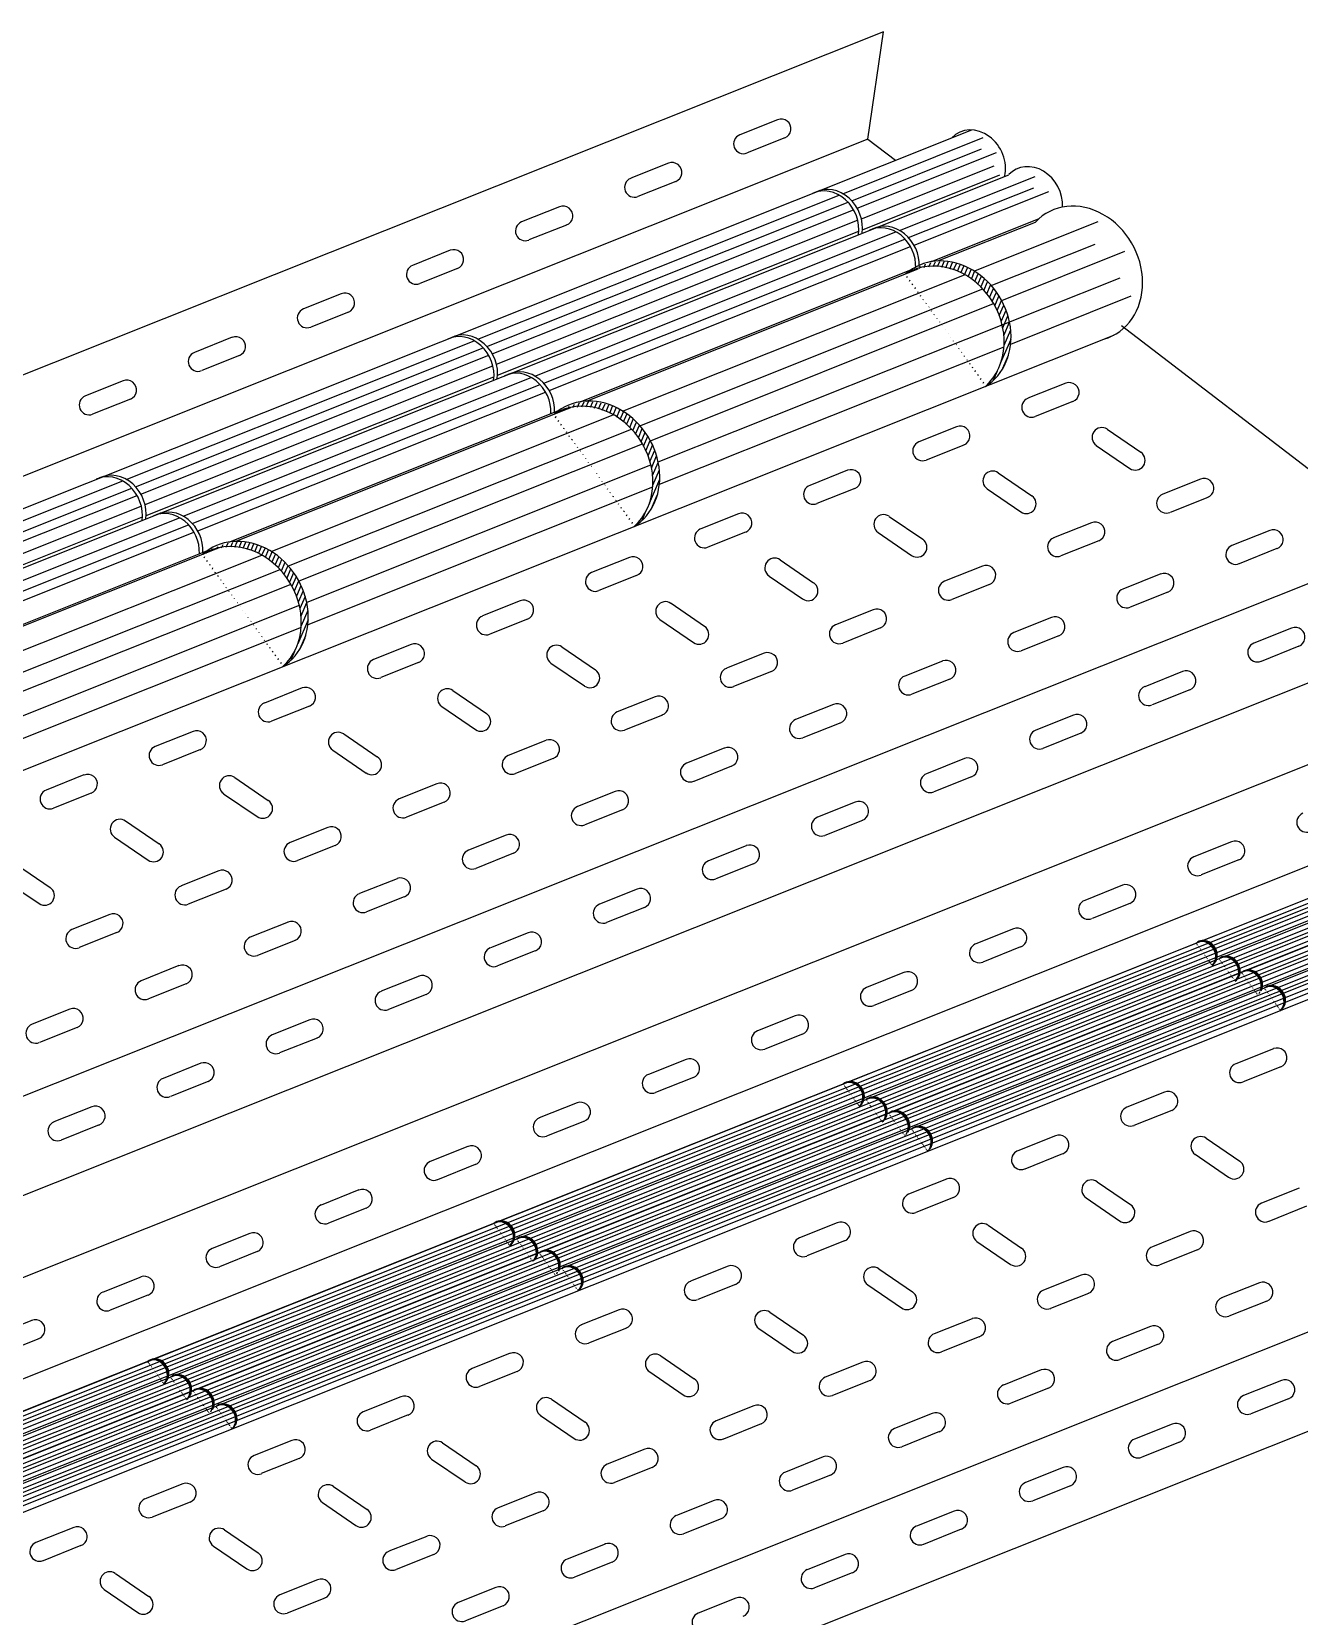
# Model space of a CAD drawing. Header units: millimetres. Extents: x -1335 to 33749, y 2338 to 5277.
# Drawn here: x 32534.1 to 32657.5, y 4370.7 to 4525 of the extents above; entities that cross this region are included whole.
import ezdxf

# ---------------------------------------------------------------- set-up
doc = ezdxf.new("R2010")
doc.units = ezdxf.units.MM
doc.layers.add('metraj', color=7, linetype='Continuous')

msp = doc.modelspace()

# ---------------------------------------------------------------- hatches: boundary and pattern name
at = {"layer": 'metraj', "linetype": 'ByBlock'}
h = msp.add_hatch(dxfattribs=at)
h.set_pattern_fill('ANSI31', color=8, scale=0.122809, angle=-8.2494, style=0)
h.set_pattern_definition([(66.750613, (33016.22178, 5111.8204), (-0.35825534, 0.1539141), [])])
edge = h.paths.add_edge_path()
edge.add_ellipse((32623.44, 4496.19), major_axis=(-3.51, 5.71), ratio=0.85704, start_angle=180.1505, end_angle=336.4021)
edge.add_ellipse((32623.44, 4496.19), major_axis=(-3.51, 5.71), ratio=0.85704, start_angle=336.4021, end_angle=343.5778)
edge.add_line((32621.46, 4502.52), (32619.97, 4501.93))
edge.add_ellipse((32623.44, 4496.19), major_axis=(-3.51, 5.71), ratio=0.85704, start_angle=359.5297, end_angle=366.7054)
edge.add_ellipse((32623.44, 4496.19), major_axis=(-3.51, 5.71), ratio=0.85704, start_angle=366.7054, end_angle=368.5068)
edge.add_ellipse((32622.77, 4495.69), major_axis=(-3.51, 5.71), ratio=0.85704, start_angle=188.5068, end_angle=360.1505, ccw=False)
h = msp.add_hatch(dxfattribs=at)
h.set_pattern_fill('ANSI31', color=8, scale=0.122809, angle=-8.2494, style=0)
h.set_pattern_definition([(66.750613, (32982.00208, 5098.1677), (-0.35825534, 0.1539141), [])])
edge = h.paths.add_edge_path()
edge.add_ellipse((32589.22, 4482.53), major_axis=(-3.51, 5.71), ratio=0.85704, start_angle=180.1505, end_angle=336.4021)
edge.add_ellipse((32589.22, 4482.53), major_axis=(-3.51, 5.71), ratio=0.85704, start_angle=336.4021, end_angle=343.5778)
edge.add_line((32587.24, 4488.87), (32585.75, 4488.27))
edge.add_ellipse((32589.22, 4482.53), major_axis=(-3.51, 5.71), ratio=0.85704, start_angle=359.5297, end_angle=366.7054)
edge.add_ellipse((32589.22, 4482.53), major_axis=(-3.51, 5.71), ratio=0.85704, start_angle=366.7054, end_angle=368.5068)
edge.add_ellipse((32588.55, 4482.03), major_axis=(-3.51, 5.71), ratio=0.85704, start_angle=188.5068, end_angle=360.1505, ccw=False)
h = msp.add_hatch(dxfattribs=at)
h.set_pattern_fill('ANSI31', color=8, scale=0.122809, angle=-8.2494, style=0)
h.set_pattern_definition([(66.750613, (32947.78238, 5084.515), (-0.35825534, 0.1539141), [])])
edge = h.paths.add_edge_path()
edge.add_ellipse((32555, 4468.88), major_axis=(-3.51, 5.71), ratio=0.85704, start_angle=180.1505, end_angle=336.4021)
edge.add_ellipse((32555, 4468.88), major_axis=(-3.51, 5.71), ratio=0.85704, start_angle=336.4021, end_angle=343.5778)
edge.add_line((32553.02, 4475.21), (32551.53, 4474.62))
edge.add_ellipse((32555, 4468.88), major_axis=(-3.51, 5.71), ratio=0.85704, start_angle=359.5297, end_angle=366.7054)
edge.add_ellipse((32555, 4468.88), major_axis=(-3.51, 5.71), ratio=0.85704, start_angle=366.7054, end_angle=368.5068)
edge.add_ellipse((32554.33, 4468.38), major_axis=(-3.51, 5.71), ratio=0.85704, start_angle=188.5068, end_angle=360.1505, ccw=False)
h = msp.add_hatch(dxfattribs=at)
h.set_pattern_fill('ANSI31', color=8, scale=0.024562, angle=-8.2494, style=0)
h.set_pattern_definition([(66.750613, (32726.905025, 4558.33323), (-0.071651067, 0.03078282), [])])
edge = h.paths.add_edge_path()
edge.add_line((32647.95, 4436.47), (32647.65, 4436.35))
edge.add_ellipse((32648.35, 4435.21), major_axis=(-0.7, 1.14), ratio=0.85704, start_angle=359.5297, end_angle=368.5068)
edge.add_ellipse((32648.21, 4435.11), major_axis=(-0.7, 1.14), ratio=0.85704, start_angle=188.5068, end_angle=360.1505, ccw=False)
edge.add_ellipse((32648.35, 4435.21), major_axis=(-0.7, 1.14), ratio=0.85704, start_angle=180.1505, end_angle=343.5778)
h = msp.add_hatch(dxfattribs=at)
h.set_pattern_fill('ANSI31', color=8, scale=0.024562, angle=-8.2494, style=0)
h.set_pattern_definition([(66.750613, (32729.13165, 4556.81601), (-0.071651067, 0.03078282), [])])
edge = h.paths.add_edge_path()
edge.add_line((32650.18, 4434.96), (32649.88, 4434.84))
edge.add_ellipse((32650.58, 4433.69), major_axis=(-0.7, 1.14), ratio=0.85704, start_angle=359.5297, end_angle=368.5068)
edge.add_ellipse((32650.44, 4433.59), major_axis=(-0.7, 1.14), ratio=0.85704, start_angle=188.5068, end_angle=360.1505, ccw=False)
edge.add_ellipse((32650.58, 4433.69), major_axis=(-0.7, 1.14), ratio=0.85704, start_angle=180.1505, end_angle=343.5778)
h = msp.add_hatch(dxfattribs=at)
h.set_pattern_fill('ANSI31', color=8, scale=0.024562, angle=-8.2494, style=0)
h.set_pattern_definition([(66.750613, (32731.328005, 4555.474154), (-0.071651067, 0.03078282), [])])
edge = h.paths.add_edge_path()
edge.add_line((32652.38, 4433.61), (32652.08, 4433.5))
edge.add_ellipse((32652.77, 4432.35), major_axis=(-0.7, 1.14), ratio=0.85704, start_angle=359.5297, end_angle=368.5068)
edge.add_ellipse((32652.64, 4432.25), major_axis=(-0.7, 1.14), ratio=0.85704, start_angle=188.5068, end_angle=360.1505, ccw=False)
edge.add_ellipse((32652.77, 4432.35), major_axis=(-0.7, 1.14), ratio=0.85704, start_angle=180.1505, end_angle=343.5778)
h = msp.add_hatch(dxfattribs=at)
h.set_pattern_fill('ANSI31', color=8, scale=0.024562, angle=-8.2494, style=0)
h.set_pattern_definition([(66.750613, (32733.55333, 4553.95712), (-0.071651067, 0.03078282), [])])
edge = h.paths.add_edge_path()
edge.add_line((32654.6, 4432.1), (32654.3, 4431.98))
edge.add_ellipse((32655, 4430.83), major_axis=(-0.7, 1.14), ratio=0.85704, start_angle=359.5297, end_angle=368.5068)
edge.add_ellipse((32654.86, 4430.73), major_axis=(-0.7, 1.14), ratio=0.85704, start_angle=188.5068, end_angle=360.1505, ccw=False)
edge.add_ellipse((32655, 4430.83), major_axis=(-0.7, 1.14), ratio=0.85704, start_angle=180.1505, end_angle=343.5778)
h = msp.add_hatch(dxfattribs=at)
h.set_pattern_fill('ANSI31', color=8, scale=0.024562, angle=-8.2494, style=0)
h.set_pattern_definition([(66.750613, (32692.53029, 4544.61867), (-0.071651067, 0.03078282), [])])
edge = h.paths.add_edge_path()
edge.add_line((32613.58, 4422.76), (32613.28, 4422.64))
edge.add_ellipse((32613.97, 4421.49), major_axis=(-0.7, 1.14), ratio=0.85704, start_angle=359.5297, end_angle=368.5068)
edge.add_ellipse((32613.84, 4421.39), major_axis=(-0.7, 1.14), ratio=0.85704, start_angle=188.5068, end_angle=360.1505, ccw=False)
edge.add_ellipse((32613.97, 4421.49), major_axis=(-0.7, 1.14), ratio=0.85704, start_angle=180.1505, end_angle=343.5778)
h = msp.add_hatch(dxfattribs=at)
h.set_pattern_fill('ANSI31', color=8, scale=0.024562, angle=-8.2494, style=0)
h.set_pattern_definition([(66.750613, (32694.756916, 4543.10145), (-0.071651067, 0.03078282), [])])
edge = h.paths.add_edge_path()
edge.add_line((32615.8, 4421.24), (32615.51, 4421.12))
edge.add_ellipse((32616.2, 4419.97), major_axis=(-0.7, 1.14), ratio=0.85704, start_angle=359.5297, end_angle=368.5068)
edge.add_ellipse((32616.07, 4419.87), major_axis=(-0.7, 1.14), ratio=0.85704, start_angle=188.5068, end_angle=360.1505, ccw=False)
edge.add_ellipse((32616.2, 4419.97), major_axis=(-0.7, 1.14), ratio=0.85704, start_angle=180.1505, end_angle=343.5778)
h = msp.add_hatch(dxfattribs=at)
h.set_pattern_fill('ANSI31', color=8, scale=0.024562, angle=-8.2494, style=0)
h.set_pattern_definition([(66.750613, (32696.95327, 4541.7596), (-0.071651067, 0.03078282), [])])
edge = h.paths.add_edge_path()
edge.add_line((32618, 4419.9), (32617.7, 4419.78))
edge.add_ellipse((32618.4, 4418.63), major_axis=(-0.7, 1.14), ratio=0.85704, start_angle=359.5297, end_angle=368.5068)
edge.add_ellipse((32618.26, 4418.53), major_axis=(-0.7, 1.14), ratio=0.85704, start_angle=188.5068, end_angle=360.1505, ccw=False)
edge.add_ellipse((32618.4, 4418.63), major_axis=(-0.7, 1.14), ratio=0.85704, start_angle=180.1505, end_angle=343.5778)
h = msp.add_hatch(dxfattribs=at)
h.set_pattern_fill('ANSI31', color=8, scale=0.024562, angle=-8.2494, style=0)
h.set_pattern_definition([(66.750613, (32699.1786, 4540.24257), (-0.071651067, 0.03078282), [])])
edge = h.paths.add_edge_path()
edge.add_line((32620.23, 4418.38), (32619.93, 4418.26))
edge.add_ellipse((32620.62, 4417.12), major_axis=(-0.7, 1.14), ratio=0.85704, start_angle=359.5297, end_angle=368.5068)
edge.add_ellipse((32620.49, 4417.02), major_axis=(-0.7, 1.14), ratio=0.85704, start_angle=188.5068, end_angle=360.1505, ccw=False)
edge.add_ellipse((32620.62, 4417.12), major_axis=(-0.7, 1.14), ratio=0.85704, start_angle=180.1505, end_angle=343.5778)
h = msp.add_hatch(dxfattribs=at)
h.set_pattern_fill('ANSI31', color=8, scale=0.024562, angle=-8.2494, style=0)
h.set_pattern_definition([(66.750613, (32658.484214, 4531.035244), (-0.071651067, 0.03078282), [])])
edge = h.paths.add_edge_path()
edge.add_line((32579.53, 4409.18), (32579.23, 4409.06))
edge.add_ellipse((32579.93, 4407.91), major_axis=(-0.7, 1.14), ratio=0.85704, start_angle=359.5297, end_angle=368.5068)
edge.add_ellipse((32579.79, 4407.81), major_axis=(-0.7, 1.14), ratio=0.85704, start_angle=188.5068, end_angle=360.1505, ccw=False)
edge.add_ellipse((32579.93, 4407.91), major_axis=(-0.7, 1.14), ratio=0.85704, start_angle=180.1505, end_angle=343.5778)
h = msp.add_hatch(dxfattribs=at)
h.set_pattern_fill('ANSI31', color=8, scale=0.024562, angle=-8.2494, style=0)
h.set_pattern_definition([(66.750613, (32660.71084, 4529.518024), (-0.071651067, 0.03078282), [])])
edge = h.paths.add_edge_path()
edge.add_line((32581.76, 4407.66), (32581.46, 4407.54))
edge.add_ellipse((32582.16, 4406.39), major_axis=(-0.7, 1.14), ratio=0.85704, start_angle=359.5297, end_angle=368.5068)
edge.add_ellipse((32582.02, 4406.29), major_axis=(-0.7, 1.14), ratio=0.85704, start_angle=188.5068, end_angle=360.1505, ccw=False)
edge.add_ellipse((32582.16, 4406.39), major_axis=(-0.7, 1.14), ratio=0.85704, start_angle=180.1505, end_angle=343.5778)
h = msp.add_hatch(dxfattribs=at)
h.set_pattern_fill('ANSI31', color=8, scale=0.024562, angle=-8.2494, style=0)
h.set_pattern_definition([(66.750613, (32662.90719, 4528.17617), (-0.071651067, 0.03078282), [])])
edge = h.paths.add_edge_path()
edge.add_line((32583.95, 4406.32), (32583.66, 4406.2))
edge.add_ellipse((32584.35, 4405.05), major_axis=(-0.7, 1.14), ratio=0.85704, start_angle=359.5297, end_angle=368.5068)
edge.add_ellipse((32584.22, 4404.95), major_axis=(-0.7, 1.14), ratio=0.85704, start_angle=188.5068, end_angle=360.1505, ccw=False)
edge.add_ellipse((32584.35, 4405.05), major_axis=(-0.7, 1.14), ratio=0.85704, start_angle=180.1505, end_angle=343.5778)
h = msp.add_hatch(dxfattribs=at)
h.set_pattern_fill('ANSI31', color=8, scale=0.024562, angle=-8.2494, style=0)
h.set_pattern_definition([(66.750613, (32665.13252, 4526.65914), (-0.071651067, 0.03078282), [])])
edge = h.paths.add_edge_path()
edge.add_line((32586.18, 4404.8), (32585.88, 4404.68))
edge.add_ellipse((32586.58, 4403.53), major_axis=(-0.7, 1.14), ratio=0.85704, start_angle=359.5297, end_angle=368.5068)
edge.add_ellipse((32586.44, 4403.43), major_axis=(-0.7, 1.14), ratio=0.85704, start_angle=188.5068, end_angle=360.1505, ccw=False)
edge.add_ellipse((32586.58, 4403.53), major_axis=(-0.7, 1.14), ratio=0.85704, start_angle=180.1505, end_angle=343.5778)
h = msp.add_hatch(dxfattribs=at)
h.set_pattern_fill('ANSI31', color=8, scale=0.024562, angle=-8.2494, style=0)
h.set_pattern_definition([(66.750613, (32624.77145, 4517.5848), (-0.071651067, 0.03078282), [])])
edge = h.paths.add_edge_path()
edge.add_line((32545.82, 4395.72), (32545.52, 4395.61))
edge.add_ellipse((32546.22, 4394.46), major_axis=(-0.7, 1.14), ratio=0.85704, start_angle=359.5297, end_angle=368.5068)
edge.add_ellipse((32546.08, 4394.36), major_axis=(-0.7, 1.14), ratio=0.85704, start_angle=188.5068, end_angle=360.1505, ccw=False)
edge.add_ellipse((32546.22, 4394.46), major_axis=(-0.7, 1.14), ratio=0.85704, start_angle=180.1505, end_angle=343.5778)
h = msp.add_hatch(dxfattribs=at)
h.set_pattern_fill('ANSI31', color=8, scale=0.024562, angle=-8.2494, style=0)
h.set_pattern_definition([(66.750613, (32626.998074, 4516.06758), (-0.071651067, 0.03078282), [])])
edge = h.paths.add_edge_path()
edge.add_line((32548.05, 4394.21), (32547.75, 4394.09))
edge.add_ellipse((32548.44, 4392.94), major_axis=(-0.7, 1.14), ratio=0.85704, start_angle=359.5297, end_angle=368.5068)
edge.add_ellipse((32548.31, 4392.84), major_axis=(-0.7, 1.14), ratio=0.85704, start_angle=188.5068, end_angle=360.1505, ccw=False)
edge.add_ellipse((32548.44, 4392.94), major_axis=(-0.7, 1.14), ratio=0.85704, start_angle=180.1505, end_angle=343.5778)
h = msp.add_hatch(dxfattribs=at)
h.set_pattern_fill('ANSI31', color=8, scale=0.024562, angle=-8.2494, style=0)
h.set_pattern_definition([(66.750613, (32629.19443, 4514.72572), (-0.071651067, 0.03078282), [])])
edge = h.paths.add_edge_path()
edge.add_line((32550.24, 4392.87), (32549.94, 4392.75))
edge.add_ellipse((32550.64, 4391.6), major_axis=(-0.7, 1.14), ratio=0.85704, start_angle=359.5297, end_angle=368.5068)
edge.add_ellipse((32550.5, 4391.5), major_axis=(-0.7, 1.14), ratio=0.85704, start_angle=188.5068, end_angle=360.1505, ccw=False)
edge.add_ellipse((32550.64, 4391.6), major_axis=(-0.7, 1.14), ratio=0.85704, start_angle=180.1505, end_angle=343.5778)
h = msp.add_hatch(dxfattribs=at)
h.set_pattern_fill('ANSI31', color=8, scale=0.024562, angle=-8.2494, style=0)
h.set_pattern_definition([(66.750613, (32631.419755, 4513.20869), (-0.071651067, 0.03078282), [])])
edge = h.paths.add_edge_path()
edge.add_line((32552.47, 4391.35), (32552.17, 4391.23))
edge.add_ellipse((32552.86, 4390.08), major_axis=(-0.7, 1.14), ratio=0.85704, start_angle=359.5297, end_angle=368.5068)
edge.add_ellipse((32552.73, 4389.98), major_axis=(-0.7, 1.14), ratio=0.85704, start_angle=188.5068, end_angle=360.1505, ccw=False)
edge.add_ellipse((32552.86, 4390.08), major_axis=(-0.7, 1.14), ratio=0.85704, start_angle=180.1505, end_angle=343.5778)

# ---------------------------------------------------------------- linework, layer by layer
for p, q in [((32617.04, 4525.02), (32304.5, 4400.33)), ((32615.52, 4514.55), (32617.04, 4525.02)), ((32606.72, 4516.45), (32603.04, 4514.98)), ((32316.98, 4392.3), (32625.64, 4515.45)), ((32615.52, 4514.55), (32302.98, 4389.86)), ((32607.42, 4514.68), (32603.75, 4513.21)), ((32615.52, 4514.55), (32618.22, 4512.49)), ((32596.09, 4512.21), (32592.41, 4510.74)), ((32322.05, 4388.53), (32629.26, 4511.09)), ((32596.8, 4510.44), (32593.12, 4508.97)), ((32622.33, 4502.69), (32631.84, 4506.48)), ((32588.11, 4489.03), (32620.4, 4501.92)), ((32640.21, 4496.4), (32668.01, 4475.09)), ((32333.53, 4373.41), (32639.46, 4495.47)), ((32553.87, 4475.37), (32586.59, 4488.43)), ((32677.13, 4478.73), (32364.59, 4354.04)), ((32451.03, 4434.34), (32552.35, 4474.77)), ((32675.64, 4468.46), (32363.11, 4343.77)), ((32435.94, 4351.85), (32701.65, 4457.86)), ((32438.17, 4350.33), (32703.88, 4456.34)), ((32440.37, 4348.99), (32706.07, 4455)), ((32442.59, 4347.48), (32708.3, 4453.49))]:
    msp.add_line(p, q, dxfattribs=at)
at = {"layer": 'metraj', "color": 8, "linetype": 'ByBlock'}
for p, q in [((32606.72, 4516.44), (32603.04, 4514.98)), ((32613.07, 4509.24), (32626.75, 4514.7)), ((32607.42, 4514.67), (32603.75, 4513.21)), ((32613.94, 4508.54), (32626.6, 4513.6)), ((32614.47, 4507.83), (32628.06, 4513.25)), ((32596.09, 4512.2), (32592.41, 4510.74)), ((32614.88, 4506.8), (32627.82, 4511.96)), ((32596.8, 4510.43), (32593.12, 4508.97)), ((32614.98, 4505.73), (32628.37, 4511.07)), ((32618.61, 4505.66), (32631.82, 4510.93)), ((32577.53, 4495.07), (32612.71, 4509.1)), ((32619.49, 4504.96), (32631.68, 4509.82)), ((32620.01, 4504.24), (32633.13, 4509.47)), ((32578.41, 4494.37), (32613.59, 4508.4)), ((32578.93, 4493.65), (32614.11, 4507.68)), ((32585.47, 4507.96), (32581.79, 4506.5)), ((32579.34, 4492.62), (32614.52, 4506.66)), ((32579.44, 4491.55), (32614.63, 4505.59)), ((32586.17, 4506.19), (32582.5, 4504.73)), ((32583.07, 4491.48), (32618.25, 4505.52)), ((32621.72, 4502.62), (32632.15, 4506.79)), ((32625.83, 4501.71), (32637.94, 4506.54)), ((32583.95, 4490.78), (32619.13, 4504.82)), ((32584.48, 4490.06), (32619.66, 4504.1)), ((32627.53, 4500.29), (32637.65, 4504.32)), ((32574.84, 4503.73), (32571.16, 4502.26)), ((32628.55, 4498.84), (32640.56, 4503.63)), ((32575.55, 4501.95), (32571.87, 4500.49)), ((32587.5, 4488.97), (32619.7, 4501.82)), ((32591.62, 4488.06), (32624.92, 4501.35)), ((32595.1, 4483.11), (32640.09, 4501.06)), ((32564.21, 4499.49), (32560.54, 4498.02)), ((32593.31, 4486.64), (32626.7, 4499.96)), ((32629.43, 4494.59), (32641.18, 4499.28)), ((32594.33, 4485.18), (32627.77, 4498.53)), ((32564.92, 4497.71), (32561.24, 4496.25)), ((32543.28, 4481.4), (32577.17, 4494.92)), ((32553.59, 4495.25), (32549.91, 4493.78)), ((32544.16, 4480.7), (32578.05, 4494.22)), ((32544.69, 4479.98), (32578.58, 4493.51)), ((32554.3, 4493.48), (32550.62, 4492.01)), ((32595.21, 4480.94), (32628.78, 4494.33)), ((32545.1, 4478.96), (32578.99, 4492.48)), ((32542.96, 4491.01), (32539.29, 4489.54)), ((32545.2, 4477.89), (32579.09, 4491.41)), ((32548.83, 4477.82), (32582.71, 4491.34)), ((32549.7, 4477.12), (32583.59, 4490.64)), ((32634.79, 4490.77), (32631.11, 4489.31)), ((32543.67, 4489.24), (32539.99, 4487.77)), ((32550.23, 4476.4), (32584.12, 4489.92)), ((32635.49, 4489), (32631.81, 4487.54)), ((32553.27, 4475.31), (32585.48, 4488.16)), ((32557.4, 4474.4), (32590.71, 4487.69)), ((32559.09, 4472.98), (32592.48, 4486.31)), ((32624.16, 4486.53), (32620.48, 4485.07)), ((32638.84, 4486.29), (32642.11, 4484.06)), ((32560.11, 4471.53), (32593.55, 4484.87)), ((32624.87, 4484.76), (32621.19, 4483.3)), ((32637.77, 4484.72), (32641.04, 4482.48)), ((32560.88, 4469.46), (32594.38, 4482.82)), ((32613.53, 4482.3), (32609.86, 4480.83)), ((32510.05, 4468.14), (32542.93, 4481.26)), ((32628.22, 4482.05), (32631.49, 4479.82)), ((32647.92, 4481.43), (32644.24, 4479.96)), ((32510.92, 4467.44), (32543.8, 4480.56)), ((32511.45, 4466.72), (32544.33, 4479.84)), ((32560.99, 4467.29), (32594.56, 4480.68)), ((32614.24, 4480.52), (32610.56, 4479.06)), ((32627.14, 4480.48), (32630.41, 4478.24)), ((32648.62, 4479.66), (32644.95, 4478.19)), ((32511.86, 4465.7), (32544.74, 4478.82)), ((32511.96, 4464.63), (32544.84, 4477.75)), ((32515.59, 4464.56), (32548.47, 4477.68)), ((32602.91, 4478.06), (32599.23, 4476.59)), ((32617.59, 4477.81), (32620.86, 4475.58)), ((32516.47, 4463.86), (32549.35, 4476.98)), ((32516.99, 4463.14), (32549.87, 4476.26)), ((32603.61, 4476.28), (32599.94, 4474.82)), ((32616.52, 4476.24), (32619.78, 4474.01)), ((32637.29, 4477.19), (32633.61, 4475.72)), ((32654.66, 4476.44), (32650.98, 4474.97)), ((32638, 4475.42), (32634.32, 4473.95)), ((32655.37, 4474.67), (32651.69, 4473.2)), ((32352.42, 4392.63), (32556.49, 4474.04)), ((32450.41, 4434.28), (32551.18, 4474.48)), ((32592.28, 4473.82), (32588.6, 4472.35)), ((32606.97, 4473.57), (32610.23, 4471.34)), ((32354.85, 4391.5), (32558.26, 4472.65)), ((32592.99, 4472.05), (32589.31, 4470.58)), ((32605.89, 4472), (32609.16, 4469.77)), ((32626.67, 4472.95), (32622.99, 4471.49)), ((32644.04, 4472.2), (32640.36, 4470.73)), ((32355.05, 4389.72), (32559.33, 4471.22)), ((32627.37, 4471.18), (32623.7, 4469.71)), ((32644.74, 4470.43), (32641.07, 4468.96)), ((32356.21, 4387.8), (32560.16, 4469.17)), ((32581.66, 4469.58), (32577.98, 4468.11)), ((32596.34, 4469.34), (32599.61, 4467.1)), ((32616.04, 4468.71), (32612.36, 4467.25)), ((32356.16, 4385.56), (32560.34, 4467.03)), ((32582.36, 4467.81), (32578.69, 4466.34)), ((32595.26, 4467.76), (32598.53, 4465.53)), ((32616.75, 4466.94), (32613.07, 4465.47)), ((32633.41, 4467.96), (32629.73, 4466.49)), ((32656.79, 4466.93), (32653.12, 4465.46)), ((32571.03, 4465.34), (32567.35, 4463.87)), ((32634.12, 4466.19), (32630.44, 4464.72)), ((32585.71, 4465.1), (32588.98, 4462.86)), ((32605.41, 4464.47), (32601.74, 4463.01)), ((32657.5, 4465.16), (32653.82, 4463.69)), ((32571.74, 4463.57), (32568.06, 4462.1)), ((32584.64, 4463.52), (32587.91, 4461.29)), ((32606.12, 4462.7), (32602.44, 4461.24)), ((32622.78, 4463.72), (32619.11, 4462.25)), ((32646.17, 4462.69), (32642.49, 4461.22)), ((32560.4, 4461.1), (32556.73, 4459.63)), ((32575.09, 4460.86), (32578.36, 4458.62)), ((32623.49, 4461.95), (32619.81, 4460.48)), ((32646.88, 4460.92), (32643.2, 4459.45)), ((32561.11, 4459.33), (32557.43, 4457.86)), ((32574.01, 4459.28), (32577.28, 4457.05)), ((32594.79, 4460.23), (32591.11, 4458.77)), ((32612.16, 4459.48), (32608.48, 4458.01)), ((32436.65, 4351.66), (32702.87, 4457.87)), ((32595.5, 4458.46), (32591.82, 4457)), ((32612.87, 4457.71), (32609.19, 4456.24)), ((32635.54, 4458.45), (32631.87, 4456.98)), ((32430.5, 4347.94), (32703.3, 4456.78)), ((32436.98, 4351.37), (32702.81, 4457.43)), ((32437.19, 4351.08), (32703.4, 4457.29)), ((32549.78, 4456.86), (32546.1, 4455.39)), ((32564.46, 4456.62), (32567.73, 4454.38)), ((32636.25, 4456.68), (32632.57, 4455.21)), ((32397.56, 4334.35), (32702.24, 4455.91)), ((32432.72, 4346.42), (32705.53, 4455.26)), ((32439.21, 4349.85), (32705.04, 4455.91)), ((32439.41, 4349.56), (32705.62, 4455.77)), ((32441.07, 4348.8), (32707.3, 4455.01)), ((32441.41, 4348.51), (32707.24, 4454.57)), ((32550.49, 4455.09), (32546.81, 4453.62)), ((32563.39, 4455.04), (32566.65, 4452.81)), ((32584.16, 4455.99), (32580.49, 4454.53)), ((32601.53, 4455.24), (32597.86, 4453.77)), ((32399.79, 4332.83), (32704.47, 4454.39)), ((32401.98, 4331.49), (32706.66, 4453.05)), ((32434.92, 4345.08), (32707.73, 4453.92)), ((32441.61, 4348.22), (32707.82, 4454.43)), ((32443.29, 4347.28), (32709.52, 4453.5)), ((32443.63, 4347), (32709.46, 4453.05)), ((32584.87, 4454.22), (32581.19, 4452.76)), ((32602.24, 4453.47), (32598.56, 4452)), ((32624.92, 4454.21), (32621.24, 4452.74)), ((32404.21, 4329.98), (32708.89, 4451.53)), ((32437.15, 4343.56), (32709.95, 4452.4)), ((32443.84, 4346.71), (32710.04, 4452.92)), ((32539.15, 4452.62), (32535.48, 4451.15)), ((32553.84, 4452.38), (32557.11, 4450.14)), ((32573.54, 4451.76), (32569.86, 4450.29)), ((32625.62, 4452.44), (32621.95, 4450.97)), ((32539.86, 4450.85), (32536.18, 4449.38)), ((32552.76, 4450.8), (32556.03, 4448.57)), ((32574.24, 4449.98), (32570.57, 4448.52)), ((32590.91, 4451), (32587.23, 4449.54)), ((32614.29, 4449.97), (32610.61, 4448.51)), ((32591.61, 4449.23), (32587.94, 4447.76)), ((32543.21, 4448.14), (32546.48, 4445.9)), ((32562.91, 4447.52), (32559.23, 4446.05)), ((32615, 4448.2), (32611.32, 4446.73)), ((32542.13, 4446.56), (32545.4, 4444.33)), ((32563.62, 4445.74), (32559.94, 4444.28)), ((32580.28, 4446.76), (32576.6, 4445.3)), ((32603.67, 4445.73), (32599.99, 4444.27)), ((32650.94, 4446.12), (32647.27, 4444.65)), ((32532.58, 4443.9), (32535.85, 4441.66)), ((32580.99, 4444.99), (32577.31, 4443.52)), ((32604.37, 4443.96), (32600.69, 4442.49)), ((32651.65, 4444.34), (32647.97, 4442.88)), ((32531.51, 4442.32), (32534.78, 4440.09)), ((32552.29, 4443.28), (32548.61, 4441.81)), ((32569.66, 4442.52), (32565.98, 4441.06)), ((32552.99, 4441.51), (32549.31, 4440.04)), ((32570.36, 4440.75), (32566.68, 4439.29)), ((32593.04, 4441.49), (32589.36, 4440.03)), ((32640.32, 4441.88), (32636.64, 4440.41)), ((32593.75, 4439.72), (32590.07, 4438.26)), ((32641.03, 4440.11), (32637.35, 4438.64)), ((32541.66, 4439.04), (32537.98, 4437.57)), ((32559.03, 4438.28), (32555.35, 4436.82)), ((32629.69, 4437.64), (32626.02, 4436.17)), ((32542.37, 4437.27), (32538.69, 4435.8)), ((32559.74, 4436.51), (32556.06, 4435.05)), ((32582.41, 4437.25), (32578.74, 4435.79)), ((32583.12, 4435.48), (32579.44, 4434.02)), ((32630.4, 4435.87), (32626.72, 4434.4)), ((32548.4, 4434.05), (32544.73, 4432.58)), ((32571.79, 4433.01), (32568.11, 4431.55)), ((32619.07, 4433.4), (32615.39, 4431.93)), ((32549.11, 4432.27), (32545.43, 4430.81)), ((32619.77, 4431.63), (32616.1, 4430.16)), ((32572.49, 4431.24), (32568.82, 4429.78)), ((32537.78, 4429.81), (32534.1, 4428.34)), ((32561.16, 4428.78), (32557.48, 4427.31)), ((32608.44, 4429.16), (32604.76, 4427.69)), ((32538.48, 4428.03), (32534.81, 4426.57)), ((32561.87, 4427), (32558.19, 4425.54)), ((32609.15, 4427.39), (32605.47, 4425.92)), ((32655.04, 4425.96), (32651.36, 4424.49)), ((32550.54, 4424.54), (32546.86, 4423.07)), ((32597.82, 4424.92), (32594.14, 4423.45)), ((32655.74, 4424.19), (32652.07, 4422.72)), ((32551.24, 4422.76), (32547.57, 4421.3)), ((32598.52, 4423.15), (32594.84, 4421.68)), ((32587.19, 4420.68), (32583.51, 4419.21)), ((32644.41, 4421.72), (32640.73, 4420.26)), ((32539.91, 4420.3), (32536.23, 4418.83)), ((32645.12, 4419.95), (32641.44, 4418.48)), ((32540.62, 4418.53), (32536.94, 4417.06)), ((32587.9, 4418.91), (32584.22, 4417.44)), ((32633.79, 4417.48), (32630.11, 4416.02)), ((32576.56, 4416.44), (32572.89, 4414.97)), ((32648.47, 4417.24), (32651.74, 4415.01)), ((32577.27, 4414.67), (32573.59, 4413.2)), ((32634.49, 4415.71), (32630.81, 4414.24)), ((32647.39, 4415.67), (32650.66, 4413.43)), ((32623.16, 4413.24), (32619.48, 4411.78)), ((32637.84, 4413), (32641.11, 4410.77)), ((32565.94, 4412.2), (32562.26, 4410.73)), ((32623.87, 4411.47), (32620.19, 4410.01)), ((32636.77, 4411.43), (32640.04, 4409.19)), ((32657.54, 4412.38), (32653.87, 4410.91)), ((32566.64, 4410.43), (32562.97, 4408.96)), ((32658.25, 4410.61), (32654.57, 4409.14)), ((32612.53, 4409), (32608.86, 4407.54)), ((32627.22, 4408.76), (32630.49, 4406.53)), ((32555.31, 4407.96), (32551.63, 4406.49)), ((32613.24, 4407.23), (32609.56, 4405.77)), ((32626.14, 4407.19), (32629.41, 4404.95)), ((32646.92, 4408.14), (32643.24, 4406.67)), ((32556.02, 4406.19), (32552.34, 4404.72)), ((32647.63, 4406.37), (32643.95, 4404.9)), ((32544.69, 4403.72), (32541.01, 4402.25)), ((32601.91, 4404.77), (32598.23, 4403.3)), ((32616.59, 4404.52), (32619.86, 4402.29)), ((32636.29, 4403.9), (32632.62, 4402.43)), ((32602.61, 4402.99), (32598.94, 4401.53)), ((32615.52, 4402.95), (32618.78, 4400.71)), ((32637, 4402.13), (32633.32, 4400.66)), ((32653.66, 4403.15), (32649.98, 4401.68)), ((32545.39, 4401.95), (32541.72, 4400.48)), ((32591.28, 4400.53), (32587.6, 4399.06)), ((32654.37, 4401.38), (32650.69, 4399.91)), ((32534.06, 4399.48), (32530.38, 4398.01)), ((32605.97, 4400.28), (32609.23, 4398.05)), ((32625.67, 4399.66), (32621.99, 4398.19)), ((32534.77, 4397.71), (32531.09, 4396.24)), ((32591.99, 4398.75), (32588.31, 4397.29)), ((32604.89, 4398.71), (32608.16, 4396.48)), ((32626.37, 4397.89), (32622.7, 4396.42)), ((32643.04, 4398.91), (32639.36, 4397.44)), ((32580.66, 4396.29), (32576.98, 4394.82)), ((32595.34, 4396.04), (32598.61, 4393.81)), ((32643.74, 4397.14), (32640.07, 4395.67)), ((32581.36, 4394.52), (32577.69, 4393.05)), ((32594.26, 4394.47), (32597.53, 4392.24)), ((32615.04, 4395.42), (32611.36, 4393.96)), ((32632.41, 4394.67), (32628.73, 4393.2)), ((32615.75, 4393.65), (32612.07, 4392.18)), ((32633.12, 4392.9), (32629.44, 4391.43)), ((32655.8, 4393.64), (32652.12, 4392.17)), ((32570.03, 4392.05), (32566.35, 4390.58)), ((32584.71, 4391.81), (32587.98, 4389.57)), ((32656.5, 4391.87), (32652.82, 4390.4)), ((32570.74, 4390.28), (32567.06, 4388.81)), ((32583.64, 4390.23), (32586.91, 4388)), ((32604.42, 4391.18), (32600.74, 4389.72)), ((32621.78, 4390.43), (32618.11, 4388.96)), ((32605.12, 4389.41), (32601.44, 4387.94)), ((32622.49, 4388.66), (32618.81, 4387.19)), ((32645.17, 4389.4), (32641.49, 4387.93)), ((32559.4, 4387.81), (32555.73, 4386.34)), ((32574.09, 4387.57), (32577.36, 4385.33)), ((32593.79, 4386.94), (32590.11, 4385.48)), ((32645.88, 4387.63), (32642.2, 4386.16)), ((32560.11, 4386.04), (32556.43, 4384.57)), ((32573.01, 4385.99), (32576.28, 4383.76)), ((32594.5, 4385.17), (32590.82, 4383.71)), ((32611.16, 4386.19), (32607.48, 4384.72)), ((32634.54, 4385.16), (32630.87, 4383.69)), ((32548.78, 4383.57), (32545.1, 4382.1)), ((32611.87, 4384.42), (32608.19, 4382.95)), ((32563.46, 4383.33), (32566.73, 4381.09)), ((32583.16, 4382.7), (32579.49, 4381.24)), ((32635.25, 4383.39), (32631.57, 4381.92)), ((32549.49, 4381.8), (32545.81, 4380.33)), ((32562.39, 4381.75), (32565.65, 4379.52)), ((32583.87, 4380.93), (32580.19, 4379.47)), ((32600.53, 4381.95), (32596.86, 4380.48)), ((32623.92, 4380.92), (32620.24, 4379.45)), ((32538.15, 4379.33), (32534.48, 4377.86)), ((32552.84, 4379.09), (32556.11, 4376.85)), ((32601.24, 4380.18), (32597.56, 4378.71)), ((32624.62, 4379.15), (32620.95, 4377.68)), ((32538.86, 4377.56), (32535.18, 4376.09)), ((32551.76, 4377.51), (32555.03, 4375.28)), ((32572.54, 4378.46), (32568.86, 4377)), ((32589.91, 4377.71), (32586.23, 4376.24)), ((32573.24, 4376.69), (32569.57, 4375.23)), ((32590.61, 4375.94), (32586.94, 4374.47)), ((32613.29, 4376.68), (32609.61, 4375.21)), ((32542.21, 4374.85), (32545.48, 4372.61)), ((32614, 4374.91), (32610.32, 4373.44)), ((32541.13, 4373.27), (32544.4, 4371.04)), ((32561.91, 4374.23), (32558.23, 4372.76)), ((32579.28, 4373.47), (32575.6, 4372.01)), ((32562.62, 4372.45), (32558.94, 4370.99)), ((32579.99, 4371.7), (32576.31, 4370.23)), ((32602.67, 4372.44), (32598.99, 4370.98))]:
    msp.add_line(p, q, dxfattribs=at)
at = {"layer": 'metraj', "color": 7, "linetype": 'ByBlock'}
for p, q in [((32693.34, 4467.55), (32380.8, 4342.86)), ((32393.28, 4334.83), (32701.94, 4457.98)), ((32691.83, 4457.09), (32379.29, 4332.39)), ((32438.87, 4350.14), (32705.1, 4456.36)), ((32399.68, 4327.54), (32709.83, 4451.28)), ((32739.89, 4430.88), (32428.68, 4306.71)), ((32738.4, 4420.61), (32427.19, 4296.45))]:
    msp.add_line(p, q, dxfattribs=at)
at = {"layer": 'metraj', "linetype": 'ByBlock'}
for centre, start, end in [((32607.07, 4515.56), 291.7506, 111.7506), ((32603.39, 4514.09), 111.7506, 291.7506), ((32596.44, 4511.32), 291.7506, 111.7506), ((32592.77, 4509.85), 111.7506, 291.7506)]:
    msp.add_arc(centre, 0.953, start, end, dxfattribs=at)
at = {"layer": 'metraj', "color": 8, "linetype": 'ByBlock'}
for centre, start, end in [((32607.07, 4515.56), 291.7506, 111.7506), ((32603.39, 4514.09), 111.7506, 291.7506), ((32596.45, 4511.32), 291.7506, 111.7506), ((32592.77, 4509.85), 111.7506, 291.7506), ((32585.82, 4507.08), 291.7506, 111.7506), ((32582.14, 4505.61), 111.7506, 291.7506), ((32575.19, 4502.84), 291.7506, 111.7506), ((32571.52, 4501.37), 111.7506, 291.7506), ((32564.57, 4498.6), 291.7506, 111.7506), ((32560.89, 4497.13), 111.7506, 291.7506), ((32553.94, 4494.36), 291.7506, 111.7506), ((32550.26, 4492.89), 111.7506, 291.7506), ((32543.32, 4490.12), 291.7506, 111.7506), ((32635.14, 4489.89), 291.7506, 111.7506), ((32539.64, 4488.65), 111.7506, 291.7506), ((32631.46, 4488.42), 111.7506, 291.7506), ((32624.51, 4485.65), 291.7506, 111.7506), ((32638.31, 4485.51), 55.642, 235.642), ((32620.84, 4484.18), 111.7506, 291.7506), ((32641.57, 4483.27), 235.642, 55.642), ((32613.89, 4481.41), 291.7506, 111.7506), ((32610.21, 4479.94), 111.7506, 291.7506), ((32627.68, 4481.27), 55.642, 235.642), ((32648.27, 4480.55), 291.7506, 111.7506), ((32630.95, 4479.03), 235.642, 55.642), ((32644.59, 4479.08), 111.7506, 291.7506), ((32603.26, 4477.17), 291.7506, 111.7506), ((32617.05, 4477.03), 55.642, 235.642), ((32599.58, 4475.7), 111.7506, 291.7506), ((32637.65, 4476.31), 291.7506, 111.7506), ((32655.02, 4475.55), 291.7506, 111.7506), ((32620.32, 4474.79), 235.642, 55.642), ((32633.97, 4474.84), 111.7506, 291.7506), ((32651.34, 4474.09), 111.7506, 291.7506), ((32592.64, 4472.93), 291.7506, 111.7506), ((32606.43, 4472.79), 55.642, 235.642), ((32588.96, 4471.46), 111.7506, 291.7506), ((32623.34, 4470.6), 111.7506, 291.7506), ((32627.02, 4472.07), 291.7506, 111.7506), ((32644.39, 4471.31), 291.7506, 111.7506), ((32609.7, 4470.55), 235.642, 55.642), ((32640.71, 4469.85), 111.7506, 291.7506), ((32582.01, 4468.69), 291.7506, 111.7506), ((32595.8, 4468.55), 55.642, 235.642), ((32616.39, 4467.83), 291.7506, 111.7506), ((32578.33, 4467.22), 111.7506, 291.7506), ((32599.07, 4466.31), 235.642, 55.642), ((32612.72, 4466.36), 111.7506, 291.7506), ((32633.76, 4467.07), 291.7506, 111.7506), ((32657.15, 4466.04), 291.7506, 111.7506), ((32571.38, 4464.45), 291.7506, 111.7506), ((32630.09, 4465.61), 111.7506, 291.7506), ((32653.47, 4464.58), 111.7506, 291.7506), ((32567.71, 4462.98), 111.7506, 291.7506), ((32585.18, 4464.31), 55.642, 235.642), ((32605.77, 4463.59), 291.7506, 111.7506), ((32623.14, 4462.84), 291.7506, 111.7506), ((32588.44, 4462.07), 235.642, 55.642), ((32602.09, 4462.12), 111.7506, 291.7506), ((32619.46, 4461.37), 111.7506, 291.7506), ((32646.52, 4461.81), 291.7506, 111.7506), ((32560.76, 4460.21), 291.7506, 111.7506), ((32574.55, 4460.07), 55.642, 235.642), ((32642.84, 4460.34), 111.7506, 291.7506), ((32557.08, 4458.75), 111.7506, 291.7506), ((32595.14, 4459.35), 291.7506, 111.7506), ((32612.51, 4458.6), 291.7506, 111.7506), ((32577.82, 4457.83), 235.642, 55.642), ((32591.46, 4457.88), 111.7506, 291.7506), ((32608.83, 4457.13), 111.7506, 291.7506), ((32635.9, 4457.57), 291.7506, 111.7506), ((32550.13, 4455.97), 291.7506, 111.7506), ((32563.92, 4455.83), 55.642, 235.642), ((32584.52, 4455.11), 291.7506, 111.7506), ((32632.22, 4456.1), 111.7506, 291.7506), ((32546.45, 4454.51), 111.7506, 291.7506), ((32580.84, 4453.64), 111.7506, 291.7506), ((32601.89, 4454.36), 291.7506, 111.7506), ((32567.19, 4453.6), 235.642, 55.642), ((32598.21, 4452.89), 111.7506, 291.7506), ((32625.27, 4453.33), 291.7506, 111.7506), ((32539.51, 4451.73), 291.7506, 111.7506), ((32553.3, 4451.59), 55.642, 235.642), ((32573.89, 4450.87), 291.7506, 111.7506), ((32621.59, 4451.86), 111.7506, 291.7506), ((32535.83, 4450.27), 111.7506, 291.7506), ((32556.57, 4449.36), 235.642, 55.642), ((32570.21, 4449.4), 111.7506, 291.7506), ((32591.26, 4450.12), 291.7506, 111.7506), ((32614.64, 4449.09), 291.7506, 111.7506), ((32587.58, 4448.65), 111.7506, 291.7506), ((32610.97, 4447.62), 111.7506, 291.7506), ((32658.25, 4448), 111.7506, 291.7506), ((32542.67, 4447.35), 55.642, 235.642), ((32563.27, 4446.63), 291.7506, 111.7506), ((32580.63, 4445.88), 291.7506, 111.7506), ((32545.94, 4445.12), 235.642, 55.642), ((32559.59, 4445.16), 111.7506, 291.7506), ((32576.96, 4444.41), 111.7506, 291.7506), ((32604.02, 4444.85), 291.7506, 111.7506), ((32651.3, 4445.23), 291.7506, 111.7506), ((32600.34, 4443.38), 111.7506, 291.7506), ((32647.62, 4443.76), 111.7506, 291.7506), ((32552.64, 4442.39), 291.7506, 111.7506), ((32570.01, 4441.64), 291.7506, 111.7506), ((32535.32, 4440.88), 235.642, 55.642), ((32548.96, 4440.92), 111.7506, 291.7506), ((32566.33, 4440.17), 111.7506, 291.7506), ((32593.39, 4440.61), 291.7506, 111.7506), ((32640.67, 4440.99), 291.7506, 111.7506), ((32542.01, 4438.15), 291.7506, 111.7506), ((32589.72, 4439.14), 111.7506, 291.7506), ((32636.99, 4439.52), 111.7506, 291.7506), ((32538.34, 4436.68), 111.7506, 291.7506), ((32559.38, 4437.4), 291.7506, 111.7506), ((32630.05, 4436.75), 291.7506, 111.7506), ((32555.71, 4435.93), 111.7506, 291.7506), ((32582.77, 4436.37), 291.7506, 111.7506), ((32626.37, 4435.28), 111.7506, 291.7506), ((32579.09, 4434.9), 111.7506, 291.7506), ((32548.76, 4433.16), 291.7506, 111.7506), ((32572.14, 4432.13), 291.7506, 111.7506), ((32619.42, 4432.51), 291.7506, 111.7506), ((32545.08, 4431.69), 111.7506, 291.7506), ((32568.46, 4430.66), 111.7506, 291.7506), ((32615.74, 4431.04), 111.7506, 291.7506), ((32538.13, 4428.92), 291.7506, 111.7506), ((32534.45, 4427.45), 111.7506, 291.7506), ((32561.52, 4427.89), 291.7506, 111.7506), ((32608.79, 4428.27), 291.7506, 111.7506), ((32557.84, 4426.42), 111.7506, 291.7506), ((32605.12, 4426.81), 111.7506, 291.7506), ((32655.39, 4425.08), 291.7506, 111.7506), ((32550.89, 4423.65), 291.7506, 111.7506), ((32598.17, 4424.03), 291.7506, 111.7506), ((32651.71, 4423.61), 111.7506, 291.7506), ((32547.21, 4422.18), 111.7506, 291.7506), ((32594.49, 4422.57), 111.7506, 291.7506), ((32587.54, 4419.79), 291.7506, 111.7506), ((32644.76, 4420.84), 291.7506, 111.7506), ((32540.26, 4419.41), 291.7506, 111.7506), ((32583.87, 4418.33), 111.7506, 291.7506), ((32641.09, 4419.37), 111.7506, 291.7506), ((32536.59, 4417.94), 111.7506, 291.7506), ((32634.14, 4416.6), 291.7506, 111.7506), ((32576.92, 4415.55), 291.7506, 111.7506), ((32630.46, 4415.13), 111.7506, 291.7506), ((32647.93, 4416.45), 55.642, 235.642), ((32573.24, 4414.09), 111.7506, 291.7506), ((32651.2, 4414.22), 235.642, 55.642), ((32623.51, 4412.36), 291.7506, 111.7506), ((32637.31, 4412.22), 55.642, 235.642), ((32566.29, 4411.31), 291.7506, 111.7506), ((32619.84, 4410.89), 111.7506, 291.7506), ((32562.61, 4409.85), 111.7506, 291.7506), ((32640.57, 4409.98), 235.642, 55.642), ((32654.22, 4410.03), 111.7506, 291.7506), ((32612.89, 4408.12), 291.7506, 111.7506), ((32626.68, 4407.98), 55.642, 235.642), ((32647.27, 4407.26), 291.7506, 111.7506), ((32555.67, 4407.08), 291.7506, 111.7506), ((32609.21, 4406.65), 111.7506, 291.7506), ((32643.59, 4405.79), 111.7506, 291.7506), ((32551.99, 4405.61), 111.7506, 291.7506), ((32629.95, 4405.74), 235.642, 55.642), ((32545.04, 4402.84), 291.7506, 111.7506), ((32602.26, 4403.88), 291.7506, 111.7506), ((32616.05, 4403.74), 55.642, 235.642), ((32636.65, 4403.02), 291.7506, 111.7506), ((32541.36, 4401.37), 111.7506, 291.7506), ((32598.58, 4402.41), 111.7506, 291.7506), ((32619.32, 4401.5), 235.642, 55.642), ((32632.97, 4401.55), 111.7506, 291.7506), ((32654.02, 4402.26), 291.7506, 111.7506), ((32591.64, 4399.64), 291.7506, 111.7506), ((32650.34, 4400.8), 111.7506, 291.7506), ((32534.41, 4398.6), 291.7506, 111.7506), ((32587.96, 4398.17), 111.7506, 291.7506), ((32605.43, 4399.5), 55.642, 235.642), ((32626.02, 4398.78), 291.7506, 111.7506), ((32643.39, 4398.02), 291.7506, 111.7506), ((32608.7, 4397.26), 235.642, 55.642), ((32622.34, 4397.31), 111.7506, 291.7506), ((32639.71, 4396.56), 111.7506, 291.7506), ((32581.01, 4395.4), 291.7506, 111.7506), ((32594.8, 4395.26), 55.642, 235.642), ((32577.33, 4393.93), 111.7506, 291.7506), ((32615.39, 4394.54), 291.7506, 111.7506), ((32632.76, 4393.78), 291.7506, 111.7506), ((32598.07, 4393.02), 235.642, 55.642), ((32611.72, 4393.07), 111.7506, 291.7506), ((32629.09, 4392.32), 111.7506, 291.7506), ((32656.15, 4392.75), 291.7506, 111.7506), ((32570.38, 4391.16), 291.7506, 111.7506), ((32584.18, 4391.02), 55.642, 235.642), ((32604.77, 4390.3), 291.7506, 111.7506), ((32652.47, 4391.29), 111.7506, 291.7506), ((32566.71, 4389.69), 111.7506, 291.7506), ((32601.09, 4388.83), 111.7506, 291.7506), ((32622.14, 4389.54), 291.7506, 111.7506), ((32587.44, 4388.78), 235.642, 55.642), ((32618.46, 4388.08), 111.7506, 291.7506), ((32645.52, 4388.51), 291.7506, 111.7506), ((32559.76, 4386.92), 291.7506, 111.7506), ((32573.55, 4386.78), 55.642, 235.642), ((32594.14, 4386.06), 291.7506, 111.7506), ((32641.84, 4387.05), 111.7506, 291.7506), ((32556.08, 4385.45), 111.7506, 291.7506), ((32576.82, 4384.54), 235.642, 55.642), ((32590.47, 4384.59), 111.7506, 291.7506), ((32611.51, 4385.31), 291.7506, 111.7506), ((32634.9, 4384.28), 291.7506, 111.7506), ((32549.13, 4382.68), 291.7506, 111.7506), ((32607.83, 4383.84), 111.7506, 291.7506), ((32631.22, 4382.81), 111.7506, 291.7506), ((32545.45, 4381.22), 111.7506, 291.7506), ((32562.92, 4382.54), 55.642, 235.642), ((32583.52, 4381.82), 291.7506, 111.7506), ((32600.89, 4381.07), 291.7506, 111.7506), ((32566.19, 4380.3), 235.642, 55.642), ((32579.84, 4380.35), 111.7506, 291.7506), ((32597.21, 4379.6), 111.7506, 291.7506), ((32624.27, 4380.04), 291.7506, 111.7506), ((32538.51, 4378.44), 291.7506, 111.7506), ((32552.3, 4378.3), 55.642, 235.642), ((32620.59, 4378.57), 111.7506, 291.7506), ((32534.83, 4376.98), 111.7506, 291.7506), ((32572.89, 4377.58), 291.7506, 111.7506), ((32590.26, 4376.83), 291.7506, 111.7506), ((32555.57, 4376.07), 235.642, 55.642), ((32569.21, 4376.11), 111.7506, 291.7506), ((32586.58, 4375.36), 111.7506, 291.7506), ((32613.65, 4375.8), 291.7506, 111.7506), ((32541.67, 4374.06), 55.642, 235.642), ((32562.27, 4373.34), 291.7506, 111.7506), ((32609.97, 4374.33), 111.7506, 291.7506), ((32558.59, 4371.87), 111.7506, 291.7506), ((32579.64, 4372.59), 291.7506, 111.7506), ((32544.94, 4371.83), 235.642, 55.642), ((32575.96, 4371.12), 111.7506, 291.7506), ((32603.02, 4371.56), 291.7506, 111.7506), ((32599.34, 4370.09), 111.7506, 291.7506)]:
    msp.add_arc(centre, 0.953, start, end, dxfattribs=at)
at = {"layer": 'metraj', "linetype": 'ByBlock'}
for centre, major_axis, ratio, start_param, end_param in [((32625.92, 4512.16), (-1.59, 3), 0.847483, 3.903517, 6.563449), ((32631.48, 4508.59), (-1.59, 3), 0.847483, 4.091583, 6.563449), ((32611.64, 4506.22), (-1.59, 3), 0.847483, 3.988461, 6.252957), ((32611.99, 4506.37), (-1.59, 3), 0.847483, 3.987491, 6.26471), ((32636.29, 4501.46), (-3.17, 6), 0.847483, 2.959667, 6.563449), ((32617.18, 4502.64), (-1.59, 3), 0.847483, 4.097126, 6.252957), ((32617.53, 4502.78), (-1.59, 3), 0.847483, 4.096222, 6.26471), ((32623.43, 4496.21), (-3.53, 5.74), 0.853465, 3.142508, 6.429946), ((32622.76, 4495.71), (-3.53, 5.74), 0.853465, 3.288353, 6.2841), ((32576.1, 4492.04), (-1.59, 3), 0.847483, 3.988461, 6.252957), ((32576.45, 4492.19), (-1.59, 3), 0.847483, 3.987491, 6.26471), ((32581.64, 4488.46), (-1.59, 3), 0.847483, 4.097126, 6.252957), ((32582, 4488.6), (-1.59, 3), 0.847483, 4.096222, 6.26471), ((32589.21, 4482.56), (-3.53, 5.74), 0.853465, 3.142508, 6.429946), ((32588.54, 4482.06), (-3.53, 5.74), 0.853465, 3.288353, 6.2841), ((32541.85, 4478.38), (-1.59, 3), 0.847483, 3.988461, 6.252957), ((32542.21, 4478.53), (-1.59, 3), 0.847483, 3.987491, 6.26471), ((32547.4, 4474.8), (-1.59, 3), 0.847483, 4.097126, 6.252957), ((32547.75, 4474.94), (-1.59, 3), 0.847483, 4.096222, 6.26471), ((32554.96, 4468.9), (-3.57, 5.72), 0.85238, 3.142005, 6.429443), ((32554.29, 4468.39), (-3.57, 5.72), 0.85238, 3.287851, 6.283598), ((32648.21, 4435.11), (-0.7, 1.14), 0.85704, 3.290065, 6.285812), ((32650.58, 4433.69), (-0.7, 1.14), 0.85704, 3.144219, 6.431657), ((32650.44, 4433.59), (-0.7, 1.14), 0.85704, 3.290065, 6.285812), ((32652.77, 4432.35), (-0.7, 1.14), 0.85704, 3.780894, 6.431657), ((32652.64, 4432.25), (-0.7, 1.14), 0.85704, 3.825427, 6.285812), ((32655, 4430.83), (-0.7, 1.14), 0.85704, 3.144219, 6.431657), ((32654.86, 4430.73), (-0.7, 1.14), 0.85704, 3.290065, 6.285812), ((32613.84, 4421.39), (-0.7, 1.14), 0.85704, 3.290065, 6.285812), ((32616.2, 4419.97), (-0.7, 1.14), 0.85704, 3.144219, 6.431657), ((32616.07, 4419.87), (-0.7, 1.14), 0.85704, 3.290065, 6.285812), ((32618.4, 4418.63), (-0.7, 1.14), 0.85704, 3.780894, 6.431657), ((32618.26, 4418.53), (-0.7, 1.14), 0.85704, 3.825427, 6.285812), ((32620.62, 4417.12), (-0.7, 1.14), 0.85704, 3.144219, 6.431657), ((32620.49, 4417.02), (-0.7, 1.14), 0.85704, 3.290065, 6.285812), ((32579.79, 4407.81), (-0.7, 1.14), 0.85704, 3.290065, 6.285812), ((32582.16, 4406.39), (-0.7, 1.14), 0.85704, 3.144219, 6.431657), ((32582.02, 4406.29), (-0.7, 1.14), 0.85704, 3.290065, 6.285812), ((32584.35, 4405.05), (-0.7, 1.14), 0.85704, 3.780894, 6.431657), ((32584.22, 4404.95), (-0.7, 1.14), 0.85704, 3.825427, 6.285812), ((32586.58, 4403.53), (-0.7, 1.14), 0.85704, 3.144219, 6.431657), ((32586.44, 4403.43), (-0.7, 1.14), 0.85704, 3.290065, 6.285812), ((32546.08, 4394.36), (-0.7, 1.14), 0.85704, 3.290065, 6.285812), ((32548.44, 4392.94), (-0.7, 1.14), 0.85704, 3.144219, 6.431657), ((32548.31, 4392.84), (-0.7, 1.14), 0.85704, 3.290065, 6.285812), ((32550.64, 4391.6), (-0.7, 1.14), 0.85704, 3.780894, 6.431657), ((32550.5, 4391.5), (-0.7, 1.14), 0.85704, 3.825427, 6.285812), ((32552.86, 4390.08), (-0.7, 1.14), 0.85704, 3.144219, 6.431657), ((32552.73, 4389.98), (-0.7, 1.14), 0.85704, 3.290065, 6.285812)]:
    msp.add_ellipse(centre, major_axis=major_axis, ratio=ratio, start_param=start_param, end_param=end_param, dxfattribs=at)
at = {"layer": 'metraj', "color": 7, "linetype": 'ByBlock'}
for centre in [(32648.35, 4435.21), (32613.97, 4421.49), (32579.93, 4407.91), (32546.22, 4394.46)]:
    msp.add_ellipse(centre, major_axis=(-0.7, 1.14), ratio=0.85704, start_param=3.144219, end_param=6.431657, dxfattribs=at)

doc.saveas('drawing.dxf')
